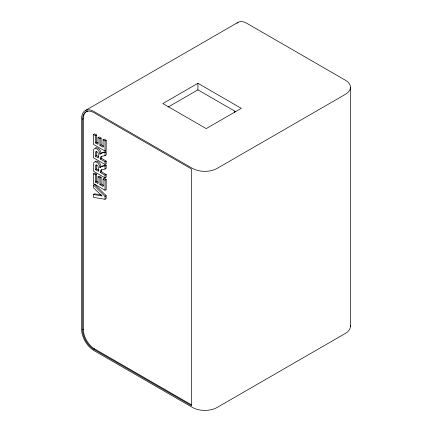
<?xml version="1.0" encoding="UTF-8"?>
<svg xmlns="http://www.w3.org/2000/svg" width="432" height="432" viewBox="0 0 432 432"><rect width="100%" height="100%" fill="white"/><g stroke="black" fill="none" stroke-linecap="round" stroke-linejoin="round"><path stroke-width="0.65" d="M96.66 151.535L96.617 155.569L98.955 156.919M96.66 164.948L96.617 168.982L98.955 170.332M101.693 156.184L101.38 158.317L106.186 161.093L106.186 163.777L105.014 164.452L93.501 157.804L93.577 150.358L93.809 149.234L94.916 148.327C97.837 148.435 99.684 151.486 99.932 154.154L100.715 153.7M101.693 169.603L101.38 171.731L106.186 174.506L106.186 177.19L105.014 177.865L93.501 171.218L93.577 163.771L93.809 162.648L94.916 161.741C97.837 161.849 99.684 164.9 99.932 167.567L100.715 167.119M99.932 154.154C101.385 152.113 104.42 153.36 106.186 151.821L106.186 155.034C104.377 156.676 99.355 155.266 100.208 158.992L105.014 161.768L106.186 161.093M99.932 167.567C101.385 165.526 104.42 166.774 106.186 165.235L106.186 168.448C104.377 170.089 99.355 168.68 100.208 172.406L105.014 175.181L106.186 174.506M85.196 110.614L238.005 22.388M82.598 119.173A15.995 9.234 60 0 1 93.911 112.644L191.484 168.977L191.484 405.702L93.911 349.364A15.995 9.234 60 0 1 82.598 329.773L82.598 119.173L83.338 118.746A15.995 9.234 60 0 1 87.766 110.938M93.501 134.541L95.445 135.664L95.445 142.835L97.999 144.31L97.999 137.635L99.943 138.758L99.943 145.433L103.075 147.242L103.075 139.811L104.247 139.136L106.186 140.254L106.186 150.368L105.014 151.049L93.501 144.396L93.501 134.541L94.673 133.861L96.617 134.989L96.617 142.16L98.15 143.046M95.445 135.664L96.617 134.989M97.999 137.635L99.171 136.96L101.11 138.078L101.11 144.758L103.723 146.264M99.943 138.758L101.11 138.078M197.921 83.3L162.826 103.561L206.204 128.606L241.299 108.346L197.921 83.3L197.921 89.851L235.516 111.553M95.445 142.835L96.617 142.16M103.075 139.811L105.014 140.935L106.186 140.254M99.943 145.433L101.11 144.758M168.005 107.12L197.921 89.851M95.445 156.244L98.372 157.928L98.226 153.452A1.771 1.021 60 0 0 97.351 151.988L95.936 151.459L95.488 152.21L95.445 156.244L96.617 155.569M100.208 158.992L101.38 158.317M95.445 169.657L98.372 171.347L98.226 166.865A1.771 1.021 60 0 0 97.351 165.402L95.936 164.878L95.488 165.629L95.445 169.657L96.617 168.982M93.501 173.761L95.445 174.884L95.445 182.056L97.999 183.53L97.999 176.855L99.943 177.979L99.943 184.653L103.075 186.462L103.075 179.032L104.247 178.357L106.186 179.48L106.186 189.589L105.014 190.269L93.501 183.616L93.501 173.761L94.673 173.081L96.617 174.209L96.617 181.381L98.15 182.266M95.445 174.884L96.617 174.209M100.208 172.406L101.38 171.731M97.999 176.855L99.171 176.18L101.11 177.298L101.11 183.978L103.723 185.485M99.943 177.979L101.11 177.298M95.445 182.056L96.617 181.381M93.501 194.459L102.022 196.015L93.501 187.834L93.501 184.988L94.673 184.313L106.186 195.723L106.186 198.59L105.014 199.265L93.501 197.37L93.501 194.459L94.673 193.779L101.228 194.978M103.075 179.032L105.014 180.155L106.186 179.48M99.943 184.653L101.11 183.978M105.014 199.265L105.014 196.398L106.186 195.723M82.598 329.773L83.338 329.346L83.338 118.746M93.911 349.364L94.651 348.937L191.641 404.935M95.413 147.938L96.082 147.647C99.009 147.755 100.856 150.806 101.104 153.479L102.8 152.356L106.186 151.821M95.413 161.352L96.082 161.066C99.009 161.174 100.856 164.225 101.104 166.892L102.8 165.769L106.186 165.235M93.501 184.988L105.014 196.398M350.411 87.286L350.411 326.344M234.398 111.105L234.398 112.455M105.014 140.935L105.014 151.049M105.014 152.496L105.014 155.709M105.014 161.768L105.014 164.452M105.014 165.915L105.014 169.123M105.014 175.181L105.014 177.865M105.014 180.155L105.014 190.269M236.947 23.171A17.426 10.06 60 0 1 246.721 23.252L345.308 80.168A17.426 10.06 0 0 1 345.308 94.397L217.145 168.394A17.426 10.06 0 0 1 192.499 168.394L93.911 111.472A17.426 10.06 60 0 0 81.589 118.589L81.589 329.189A17.426 10.06 60 0 0 93.911 350.536L192.499 407.452A17.426 10.06 0 0 0 217.145 407.452L345.308 333.461A17.426 10.06 0 0 0 350.26 325.031M94.651 348.937A15.995 9.234 60 0 1 83.338 329.346"/></g></svg>
